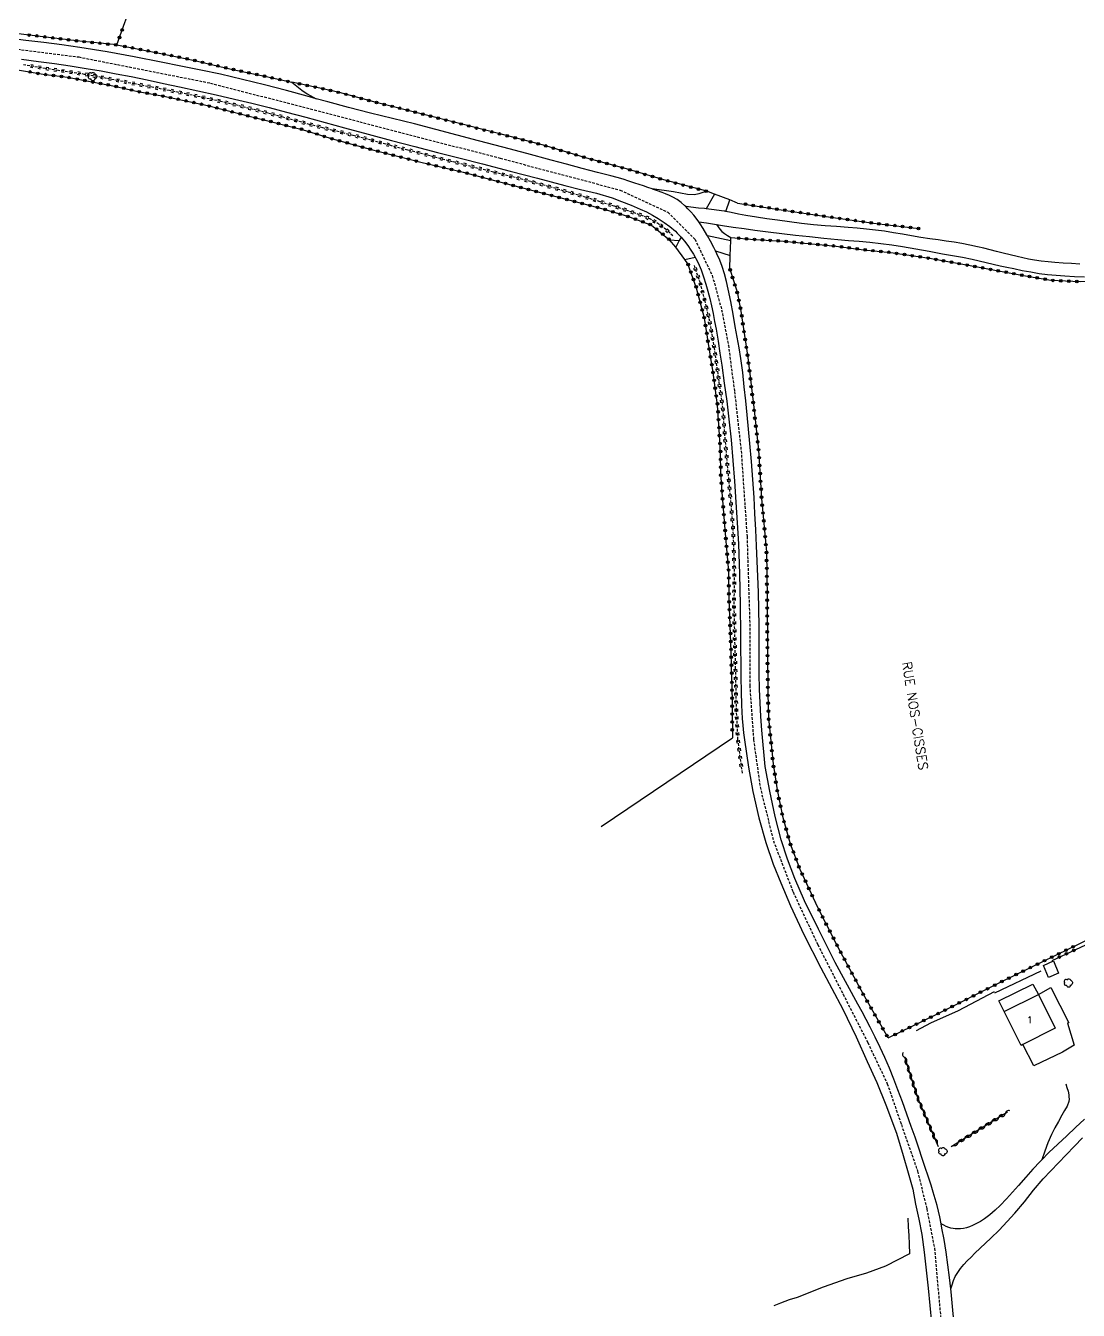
# Model space of a CAD drawing. Header units: millimetres. Extents: x 216000 to 217000, y 109000 to 110001.
# Drawn here: x 216655.4 to 216854.4, y 109218.8 to 109461.8 of the extents above; entities that cross this region are included whole.
import ezdxf
from ezdxf.enums import TextEntityAlignment as Align

# ---------------------------------------------------------------- set-up
doc = ezdxf.new("R2010")
doc.units = ezdxf.units.MM
doc.linetypes.add('DASHED', pattern=[0.75, 0.5, -0.25])
doc.layers.get('0').update_dxf_attribs({"linetype": 'CONTINUOUS'})
for name, color, linetype in [('W0001', 6, 'DASHED'), ('W0008', 7, 'CONTINUOUS'), ('W0017', 7, 'CONTINUOUS'), ('W0071', 7, 'CONTINUOUS'), ('W0101', 7, 'CONTINUOUS'), ('W0104', 1, 'CONTINUOUS'), ('W0211', 2, 'CONTINUOUS'), ('W0214', 2, 'CONTINUOUS'), ('W0220', 5, 'DASHED'), ('W0300', 7, 'CONTINUOUS'), ('W0303', 7, 'CONTINUOUS'), ('W0310', 3, 'CONTINUOUS'), ('W0322', 7, 'CONTINUOUS'), ('W0323', 7, 'CONTINUOUS'), ('W0330', 7, 'CONTINUOUS'), ('W0989', 7, 'CONTINUOUS'), ('W0991', 7, 'CONTINUOUS')]:
    doc.layers.add(name, color=color, linetype=linetype)
doc.styles.get("Standard").update_dxf_attribs({"font": 'romans.shx', "width": 0.85})

# ---------------------------------------------------------------- blocks, each defined once
blk = doc.blocks.new('T300')
for p, q in [((-0.8, 0.51), (-0.86, 0.34)), ((-0.86, 0.34), (-0.86, 0.17)), ((-0.86, 0.17), (-0.74, 0.06)), ((-0.69, 0.63), (-0.8, 0.51)), ((-0.8, -0.06), (-0.74, 0.06)), ((-0.74, 0.06), (-0.69, 0.11)), ((-0.57, 0.69), (-0.69, 0.63)), ((-0.46, 0.69), (-0.57, 0.69)), ((-0.29, 0.63), (-0.46, 0.69)), ((-0.29, 0.63), (-0.17, 0.74)), ((-0.23, 0.57), (-0.29, 0.63)), ((-0.17, 0.74), (-0.06, 0.8)), ((-0.06, 0.8), (0.06, 0.8)), ((0.06, 0.8), (0.23, 0.74)), ((0.23, 0.74), (0.34, 0.63)), ((0.34, 0.63), (0.4, 0.51)), ((0.46, 0.46), (0.34, 0.46)), ((0.4, 0.51), (0.4, 0.46)), ((0.57, 0.4), (0.46, 0.46)), ((0.57, 0.4), (0.69, 0.29)), ((0.69, 0.29), (0.74, 0.17)), ((0.74, 0.06), (0.69, -0.17)), ((0.74, 0.17), (0.74, 0.06)), ((-0.8, -0.17), (-0.8, -0.06)), ((-0.8, -0.23), (-0.8, -0.17)), ((-0.74, -0.34), (-0.8, -0.23)), ((-0.69, -0.4), (-0.74, -0.34)), ((-0.51, -0.46), (-0.69, -0.4)), ((-0.4, -0.46), (-0.51, -0.46)), ((-0.4, -0.46), (-0.34, -0.46)), ((-0.34, -0.46), (-0.34, -0.4)), ((-0.34, -0.51), (-0.34, -0.46)), ((-0.29, -0.63), (-0.34, -0.51)), ((-0.17, -0.74), (-0.29, -0.63)), ((-0.06, -0.8), (-0.17, -0.74)), ((0.06, -0.8), (-0.06, -0.8)), ((0.17, -0.74), (0.06, -0.8)), ((0.23, -0.69), (0.17, -0.74)), ((0.29, -0.46), (0.23, -0.46)), ((0.29, -0.63), (0.23, -0.69)), ((0.46, -0.4), (0.29, -0.46)), ((0.34, -0.51), (0.29, -0.63)), ((0.34, -0.51), (0.34, -0.46)), ((0.57, -0.34), (0.46, -0.4)), ((0.63, -0.29), (0.57, -0.34)), ((0.69, -0.17), (0.63, -0.29))]:
    blk.add_line(p, q)
blk = doc.blocks.new('t322o')
at = {"color": 0, "linetype": 'Continuous'}
for radius in [0.25, 0.15]:
    blk.add_circle((0, 0), radius, dxfattribs=at)
blk = doc.blocks.new('t323o')
at = {"color": 0, "linetype": 'Continuous'}
for radius in [0.25, 0.15]:
    blk.add_circle((0, 0), radius, dxfattribs=at)
blk = doc.blocks.new('t310o')
at = {"color": 0, "linetype": 'Continuous'}
for centre, start, end in [((-0.5, 0.38), 216.8699, 323.1304), ((0.5, -0.37), 36.8699, 143.1303)]:
    blk.add_arc(centre, 0.625, start, end, dxfattribs=at)
blk = doc.blocks.new('t220o')
at = {"color": 0, "linetype": 'Continuous'}
for p, q in [((-0.25, 0.25), (0.25, 0.25)), ((-0.25, -0.25), (0.25, -0.25))]:
    blk.add_line(p, q, dxfattribs=at)

msp = doc.modelspace()

# ---------------------------------------------------------------- linework, layer by layer
at = {"layer": 'W0001'}
for points in [[(216648.71, 109457.95), (216665.45, 109455.85), (216690.35, 109450.91), (216718.56, 109443.6), (216745.11, 109436.7), (216767.78, 109430.68), (216776.83, 109426.47), (216781.92, 109421.38), (216785.2, 109414.51), (216786.97, 109408.06), (216788.24, 109401.36), (216789.4, 109392.57), (216790.66, 109381.35), (216791.77, 109365.16), (216792.31, 109347.89), (216792.28, 109336.99), (216793, 109326.76), (216794.24, 109317.8), (216796.75, 109307.63), (216800.47, 109297.95), (216805.13, 109288.02), (216809.92, 109278.64)], [(216809.92, 109278.64), (216814.59, 109269.48), (216818.28, 109261.7), (216820.94, 109253.95), (216824.02, 109245.14), (216825.74, 109238.04), (216827.2, 109230.56), (216829.28, 109207.21), (216830.11, 109192.36), (216830.91, 109177.76), (216831.04, 109171)]]:
    msp.add_lwpolyline(points, dxfattribs=at)
at = {"layer": 'W0008'}
for points in [[(216794.55, 109328.55), (216794.39, 109331.13), (216794.23, 109333.7), (216794.11, 109336.28), (216794.06, 109339.17), (216794.07, 109342.07), (216794.07, 109344.97), (216794.04, 109348.2), (216794.01, 109351.43), (216793.94, 109354.66), (216793.83, 109357.58), (216793.7, 109360.5), (216793.56, 109363.42), (216793.42, 109366.46), (216793.27, 109369.5), (216793.09, 109372.54), (216792.87, 109375.95), (216792.61, 109379.36), (216792.33, 109382.77), (216792.08, 109385.46), (216791.8, 109388.15), (216791.52, 109390.84), (216791.24, 109393.5), (216790.95, 109396.16), (216790.6, 109398.82), (216790.28, 109400.84), (216789.92, 109402.87), (216789.55, 109404.89), (216789.14, 109407.24), (216788.72, 109409.6), (216788.23, 109411.94), (216787.9, 109413.38), (216787.54, 109414.82), (216787.1, 109416.23), (216786.62, 109417.44), (216786.08, 109418.62), (216785.8, 109419.18), (216785.5, 109419.79), (216784.86, 109421.02), (216784.31, 109422), (216784.18, 109422.24), (216783.46, 109423.42), (216782.91, 109424.29), (216782.64, 109424.69), (216782.33, 109425.13), (216781.72, 109425.94), (216781.18, 109426.56), (216780.61, 109427.15), (216780.2, 109427.54), (216780.02, 109427.71), (216779.3, 109428.31), (216778.55, 109428.87), (216777.75, 109429.36), (216777.09, 109429.68), (216776.39, 109429.95), (216775.7, 109430.21), (216774.82, 109430.54), (216773.92, 109430.85), (216773.83, 109430.88), (216773.03, 109431.16), (216772.2, 109431.45), (216771.38, 109431.73), (216770.55, 109432.01), (216769.45, 109432.38), (216768.35, 109432.74), (216767.24, 109433.07), (216766, 109433.4), (216764.75, 109433.69), (216763.5, 109433.99), (216760.59, 109434.78), (216757.67, 109435.57), (216754.75, 109436.36), (216750.18, 109437.57), (216745.61, 109438.77), (216741.04, 109439.98), (216737.01, 109441.06), (216732.98, 109442.15), (216728.94, 109443.21), (216724.78, 109444.24), (216720.61, 109445.24), (216716.45, 109446.28), (216712.53, 109447.35), (216710.34, 109447.96), (216708.62, 109448.45), (216704.7, 109449.51), (216700.55, 109450.57), (216696.4, 109451.6), (216692.23, 109452.57), (216688.5, 109453.37), (216684.76, 109454.13), (216681.01, 109454.86), (216675.91, 109455.85), (216670.81, 109456.8), (216665.69, 109457.65), (216662.28, 109458.12), (216658.87, 109458.56), (216655.46, 109458.97), (216652.07, 109459.4)], [(216654.62, 109455.46), (216657.84, 109455.01), (216660.84, 109454.6), (216663.84, 109454.16), (216666.84, 109453.69), (216669.68, 109453.2), (216672.51, 109452.68), (216675.34, 109452.14), (216678.4, 109451.51), (216681.45, 109450.86), (216684.5, 109450.19), (216687.97, 109449.44), (216691.43, 109448.68), (216694.88, 109447.88), (216698.17, 109447.09), (216701.44, 109446.26), (216704.71, 109445.42), (216708.38, 109444.45), (216712.03, 109443.46), (216715.69, 109442.47), (216720.13, 109441.27), (216724.57, 109440.07), (216729.01, 109438.9), (216733.27, 109437.8), (216737.54, 109436.71), (216741.8, 109435.62), (216746.97, 109434.27), (216752.14, 109432.91), (216757.31, 109431.55), (216760.31, 109430.81), (216763.3, 109430.06), (216766.25, 109429.18), (216768.06, 109428.54), (216769.85, 109427.85), (216771.6, 109427.09), (216772.76, 109426.54), (216773.9, 109425.95), (216775, 109425.31), (216776.12, 109424.57), (216777.2, 109423.78), (216778.22, 109422.91), (216778.59, 109422.55), (216778.95, 109422.18), (216779.3, 109421.8), (216779.96, 109421.02), (216780.56, 109420.19), (216781.14, 109419.34), (216781.64, 109418.55), (216781.98, 109417.99), (216782.12, 109417.75), (216782.55, 109416.92), (216783.11, 109415.61), (216783.57, 109414.25), (216783.98, 109412.88), (216784.37, 109411.53), (216784.72, 109410.16), (216785.05, 109408.79), (216785.36, 109407.32), (216785.65, 109405.85), (216785.93, 109404.38)], [(216785.93, 109404.38), (216786.29, 109402.1), (216786.65, 109399.83), (216786.99, 109397.55), (216787.48, 109394.16), (216787.95, 109390.77), (216788.36, 109387.37), (216788.75, 109383.46), (216789.08, 109379.54), (216789.38, 109375.62), (216789.67, 109371.68), (216789.92, 109367.74), (216790.13, 109363.8), (216790.34, 109358.04), (216790.45, 109352.28), (216790.53, 109346.51), (216790.55, 109343.87), (216790.57, 109341.23), (216790.6, 109338.53), (216790.67, 109335.83), (216790.72, 109333.27), (216790.84, 109330.75), (216790.96, 109329.44), (216791.1, 109328.04), (216791.29, 109326.72)], [(216791.29, 109326.72), (216792.02, 109321.54), (216792.84, 109316.97), (216794.02, 109311.97), (216795.31, 109307.29), (216796.72, 109303.21), (216798.16, 109299.69), (216799.96, 109295.36), (216802.5, 109289.92), (216805.72, 109283.61), (216809.85, 109275.81), (216812.39, 109270.54), (216814.5, 109265.89), (216816.31, 109261.91), (216818.01, 109257.68), (216820.01, 109252.34), (216821.31, 109248.09), (216822.25, 109244.81), (216823.08, 109241.74)], [(216812.73, 109276.76), (216808.43, 109284.64), (216805.29, 109290.9), (216802.64, 109296.26), (216800.83, 109300.48), (216799.42, 109304.14), (216798.25, 109307.83), (216797.11, 109312.23), (216796.06, 109317), (216795.23, 109321.65), (216794.55, 109328.55)], [(216830.83, 109216.85), (216830.61, 109219.59), (216830.35, 109222.33), (216830.29, 109222.88), (216830.05, 109225.06), (216829.74, 109227.45), (216829.4, 109229.84), (216829.01, 109232.22), (216828.62, 109234.38), (216828.47, 109235.17), (216828.21, 109236.52), (216827.71, 109238.65), (216827.36, 109239.93), (216826.98, 109241.21), (216826.58, 109242.49), (216826.04, 109244.19), (216825.47, 109245.88), (216824.9, 109247.57), (216824.22, 109249.52), (216823.53, 109251.6), (216822.82, 109253.61), (216822, 109255.93), (216821.17, 109258.24), (216820.3, 109260.54), (216819.51, 109262.58), (216818.69, 109264.62), (216817.83, 109266.63), (216816.94, 109268.57), (216816.01, 109270.49), (216815.05, 109272.4), (216814.29, 109273.86), (216813.51, 109275.31), (216812.73, 109276.76)], [(216823.08, 109241.74), (216823.64, 109238.91), (216824.25, 109236.05), (216824.79, 109233.2), (216825.26, 109229.83), (216825.64, 109226.44), (216825.98, 109223.05), (216826.31, 109219.78), (216826.62, 109216.5)]]:
    msp.add_lwpolyline(points, dxfattribs=at)
at = {"layer": 'W0017'}
for points in [[(216785.64, 109429.88), (216784.02, 109427.13)], [(216787.77, 109426.62), (216788.5, 109428.8)], [(216779.3, 109421.8), (216778.95, 109421.13), (216778.29, 109419.86)], [(216788.68, 109421.06), (216784.31, 109422)], [(216785.8, 109419.18), (216788.6, 109418.31)], [(216780.02, 109417.52), (216781.98, 109417.99)], [(216852.02, 109261.69), (216852.23, 109261), (216852.45, 109260.31), (216852.59, 109259.61), (216852.62, 109259.19), (216852.63, 109258.77), (216852.6, 109258.36), (216852.3, 109257.46), (216851.8, 109256.61), (216851.29, 109255.76), (216850.62, 109254.54), (216849.94, 109253.32), (216849.31, 109252.09), (216848.65, 109250.51), (216848.07, 109248.91), (216847.48, 109247.3)]]:
    msp.add_lwpolyline(points, dxfattribs=at)
at = {"layer": 'W0071'}
for points in [[(216854.68, 109416.69), (216853.1, 109416.76), (216851.53, 109416.86), (216849.96, 109416.99), (216848.67, 109417.1), (216847.39, 109417.23), (216846.11, 109417.41), (216845, 109417.61), (216843.9, 109417.85), (216842.81, 109418.1), (216841.5, 109418.41), (216840.2, 109418.74), (216838.9, 109419.07), (216837.71, 109419.37), (216836.52, 109419.67), (216835.33, 109419.96), (216833.86, 109420.27), (216832.4, 109420.56), (216830.93, 109420.82), (216829.4, 109421.04), (216827.88, 109421.24), (216826.35, 109421.45), (216824.61, 109421.73), (216822.87, 109422.03), (216821.13, 109422.33), (216819.44, 109422.61), (216817.75, 109422.88), (216816.05, 109423.12), (216814.33, 109423.31), (216812.61, 109423.47), (216810.88, 109423.62), (216808.7, 109423.77), (216806.52, 109423.91), (216804.34, 109424.09), (216802.06, 109424.35), (216799.79, 109424.64), (216797.51, 109424.96), (216795.52, 109425.24), (216793.53, 109425.53), (216791.54, 109425.86), (216790.17, 109426.13), (216788.8, 109426.42), (216787.77, 109426.62), (216787.58, 109426.66), (216787.43, 109426.68), (216785.03, 109427.02), (216784.02, 109427.13), (216783.71, 109427.17), (216782.61, 109427.28), (216780.2, 109427.54)], [(216782.64, 109424.69), (216784.14, 109424.45), (216785.65, 109424.21), (216785.97, 109424.16), (216787.16, 109423.98), (216789.18, 109423.68), (216791.2, 109423.39), (216793.22, 109423.11), (216795.79, 109422.78), (216798.36, 109422.47), (216800.92, 109422.18), (216803.6, 109421.88), (216806.27, 109421.6), (216808.95, 109421.34), (216810.95, 109421.17), (216812.96, 109421.01), (216814.97, 109420.82), (216817.04, 109420.58), (216819.11, 109420.31), (216821.17, 109420.01), (216823.7, 109419.59), (216826.22, 109419.12), (216828.73, 109418.65), (216830.61, 109418.31), (216832.47, 109417.97), (216834.33, 109417.59), (216835.65, 109417.28), (216836.97, 109416.96), (216838.29, 109416.64), (216839.6, 109416.35), (216840.9, 109416.08), (216842.21, 109415.82), (216843.8, 109415.49), (216845.39, 109415.19), (216846.98, 109414.92), (216848.59, 109414.72), (216850.2, 109414.57), (216851.82, 109414.45), (216853.68, 109414.34), (216855.54, 109414.28)], [(216855.59, 109254.98), (216853.88, 109253.43), (216852.19, 109251.86), (216850.5, 109250.27), (216848.83, 109248.66), (216847.48, 109247.3), (216847.2, 109247.01), (216845.82, 109245.51), (216844.47, 109243.99), (216843.11, 109242.46), (216841.96, 109241.18), (216840.8, 109239.9), (216839.6, 109238.68), (216838.66, 109237.78), (216837.69, 109236.91), (216836.66, 109236.13), (216835.92, 109235.66), (216835.16, 109235.24), (216834.37, 109234.87), (216833.81, 109234.66), (216833.24, 109234.47), (216832.66, 109234.33), (216832.15, 109234.26), (216831.63, 109234.23), (216831.11, 109234.24), (216830.71, 109234.3), (216830.3, 109234.38), (216829.9, 109234.5), (216829.41, 109234.69), (216828.94, 109234.93), (216828.47, 109235.17)], [(216830.29, 109222.88), (216830.55, 109223.67), (216830.82, 109224.47), (216831.14, 109225.23), (216831.61, 109226.02), (216832.14, 109226.76), (216832.72, 109227.48), (216833.39, 109228.22), (216834.11, 109228.92), (216834.83, 109229.62), (216835.84, 109230.58), (216836.87, 109231.52), (216837.88, 109232.48), (216839.42, 109234.02), (216840.93, 109235.61), (216842.41, 109237.22), (216844.2, 109239.37), (216845.94, 109241.56), (216847.73, 109243.7), (216849.17, 109245.23), (216850.64, 109246.73), (216852.11, 109248.24), (216853.65, 109249.86), (216855.2, 109251.48)]]:
    msp.add_lwpolyline(points, dxfattribs=at)
at = {"layer": 'W0101'}
msp.add_lwpolyline([(216843.61, 109268.95), (216840.38, 109275.32), (216846.86, 109278.59), (216850.03, 109272.2), (216843.89, 109269.09)], close=True, dxfattribs=at)
at = {"layer": 'W0104'}
msp.add_lwpolyline([(216848.76, 109281.76), (216847.83, 109284.04), (216849.71, 109284.91), (216850.67, 109282.58)], close=True, dxfattribs=at)
msp.add_lwpolyline([(216840.38, 109275.32), (216839.37, 109277.38), (216845.8, 109280.52), (216846.86, 109278.59), (216849.2, 109279.9), (216852.6, 109273.22), (216852.34, 109273.15), (216853.58, 109269), (216851.42, 109267.68), (216845.99, 109265.1), (216843.89, 109269.09)], dxfattribs=at)
at = {"layer": 'W0211'}
for points in [[(216785.97, 109424.16), (216786.29, 109423.72), (216786.62, 109423.27), (216786.98, 109422.87), (216787.52, 109422.44), (216788.1, 109422.07), (216788.69, 109421.69)], [(216777.13, 109421.28), (216778.95, 109421.13)]]:
    msp.add_lwpolyline(points, dxfattribs=at)
at = {"layer": 'W0214'}
for points in [[(216705.71, 109451.06), (216706.67, 109450.31), (216707.63, 109449.56), (216708.63, 109448.87), (216709.19, 109448.56), (216709.77, 109448.26), (216710.34, 109447.96)], [(216784.17, 109430.44), (216783.4, 109430.2), (216782.63, 109429.96), (216781.85, 109429.8), (216780.53, 109429.83), (216779.2, 109430.09), (216777.87, 109430.34), (216776.52, 109430.52), (216775.18, 109430.7), (216773.83, 109430.88)]]:
    msp.add_lwpolyline(points, dxfattribs=at)
at = {"layer": 'W0220'}
for points in [[(216777.77, 109422.02), (216777.15, 109422.58), (216776.52, 109423.15), (216775.87, 109423.68), (216775.12, 109424.21), (216774.34, 109424.7), (216773.55, 109425.16), (216772.18, 109425.76), (216770.76, 109426.25), (216769.33, 109426.73), (216766.67, 109427.63), (216764, 109428.47), (216761.33, 109429.29), (216757.83, 109430.33), (216754.33, 109431.32), (216750.82, 109432.27), (216747.33, 109433.18), (216743.84, 109434.05), (216740.35, 109434.93), (216736.11, 109436.02), (216731.88, 109437.12), (216727.65, 109438.23), (216724.19, 109439.16), (216720.73, 109440.11), (216717.26, 109441.02), (216715.38, 109441.5), (216713.49, 109441.97), (216711.61, 109442.45), (216709.09, 109443.1), (216706.58, 109443.78), (216704.07, 109444.44), (216701.24, 109445.2), (216698.41, 109445.94), (216695.57, 109446.66), (216692.34, 109447.42), (216689.11, 109448.14), (216685.86, 109448.83), (216682.59, 109449.49), (216679.32, 109450.12), (216676.04, 109450.74), (216672.88, 109451.37), (216669.73, 109451.99), (216666.57, 109452.55), (216664.1, 109452.94), (216661.62, 109453.29), (216659.14, 109453.66), (216656.95, 109454.03), (216654.75, 109454.41)], [(216790.89, 109320.4), (216790.06, 109326.8), (216789.78, 109332.3), (216789.61, 109340.17), (216789.35, 109351.65), (216789.4, 109357.81), (216789.3, 109362.53), (216789.15, 109366.97), (216788.75, 109371.45), (216788.35, 109375.83), (216787.66, 109383.43), (216787.23, 109389.4), (216786.51, 109394.47), (216785.64, 109400.69), (216784.62, 109406.44), (216783.79, 109409.84), (216782.95, 109413.08), (216781.79, 109416.48)]]:
    msp.add_lwpolyline(points, dxfattribs=at)
at = {"layer": 'W0300'}
msp.add_lwpolyline([(216823.83, 109271.73), (216826.53, 109273.18), (216831.74, 109275.56), (216838.54, 109279.15)], dxfattribs=at)
at = {"layer": 'W0303'}
msp.add_lwpolyline([(216838.58, 109278.86), (216847.37, 109283.01)], dxfattribs=at)
at = {"layer": 'W0310'}
for points in [[(216821.54, 109266.77), (216824.06, 109258.88), (216827.9, 109249.85)], [(216841.01, 109256.32), (216830.38, 109249.77)]]:
    msp.add_lwpolyline(points, dxfattribs=at)
at = {"layer": 'W0322'}
for points in [[(216620.48, 109452.09), (216621.06, 109452.25), (216628.65, 109453.48), (216636.61, 109453.87), (216641.03, 109454.18), (216645.52, 109454.3), (216650.28, 109453.93), (216654.27, 109453.36), (216658.7, 109452.57), (216663.31, 109452.01), (216672.18, 109450.35), (216676.64, 109449.33), (216681.55, 109448.42), (216689.76, 109446.67), (216693.99, 109445.58), (216698.91, 109444.33), (216707.67, 109442.15), (216712.95, 109440.49), (216717.54, 109439.23), (216721.22, 109438.22), (216726.2, 109436.95), (216730.09, 109435.96)], [(216784.17, 109430.44), (216776.03, 109432.6), (216768.99, 109434.68), (216761.47, 109436.72), (216753.27, 109439.15), (216745.55, 109441.16), (216741.83, 109442.1), (216737.68, 109443.18), (216730.2, 109445.12), (216721.95, 109447.19), (216714.71, 109449.12), (216710.71, 109450.04), (216705.71, 109451.06)], [(216730.09, 109435.96), (216738.11, 109434.05), (216747.39, 109431.6), (216755.86, 109429.39), (216764.5, 109427.14), (216769.15, 109425.73), (216773.73, 109424.07), (216777.13, 109421.28)], [(216788.69, 109421.69), (216793.17, 109421.35), (216798.66, 109421.01), (216808.61, 109420.06), (216813.79, 109419.4), (216818.93, 109418.87), (216826.28, 109417.78), (216834.64, 109416.27), (216839.3, 109415.4), (216844.04, 109414.53), (216849.19, 109413.62), (216854.75, 109413.36), (216859.62, 109413.48), (216870.11, 109413.85), (216880.11, 109413.89), (216885.13, 109413.48), (216889.96, 109413.06)]]:
    msp.add_lwpolyline(points, dxfattribs=at)
at = {"layer": 'W0323'}
for points in [[(216672.68, 109458.11), (216674.14, 109462.37), (216675.67, 109466.37), (216676.87, 109469.48), (216681.7, 109471.4), (216693.43, 109476.02), (216704.36, 109480.41), (216715.11, 109484.78), (216720.78, 109487.13), (216719.87, 109488.83), (216718.24, 109492.19), (216716.26, 109496.58), (216714.17, 109501.24), (216712.72, 109504.86), (216710.49, 109509.45)], [(216672.68, 109458.11), (216665.04, 109458.88), (216657.67, 109459.8), (216649.92, 109460.71), (216646.25, 109461.07), (216640.01, 109461.39), (216636.63, 109461.47)], [(216672.68, 109458.11), (216680.67, 109456.58), (216687.07, 109455.24), (216694.29, 109453.54), (216700.89, 109452.14), (216705.71, 109451.06)], [(216790, 109428.23), (216796.94, 109427.15), (216807.14, 109425.62), (216815.66, 109424.42), (216824.24, 109423.41)], [(216788.92, 109337.84), (216788.77, 109343.36), (216788.37, 109353.32), (216788.32, 109358.53), (216787.74, 109364.95), (216787.06, 109373.54), (216786.8, 109377.27), (216786.78, 109380.77), (216786.57, 109384.37), (216786.21, 109390.01), (216785.34, 109396.18), (216784.84, 109399.29), (216783.71, 109406.44), (216782.24, 109412.12), (216780.6, 109416.74)], [(216788.53, 109415.7), (216789.88, 109411.43), (216790.63, 109407.79), (216791.92, 109399), (216792.97, 109390.16), (216793.95, 109381.57), (216794.53, 109372.36), (216795.45, 109362.28), (216795.57, 109353.52), (216795.62, 109344.01), (216795.71, 109335.51), (216795.84, 109330.8), (216796.28, 109326.5), (216796.71, 109322.2), (216797.46, 109317.24)], [(216788.92, 109337.84), (216788.95, 109332.71), (216789.01, 109327.1)], [(216797.46, 109317.24), (216798.48, 109312.28), (216799.94, 109307.07), (216801.76, 109302.27), (216804.7, 109295.89)], [(216818.43, 109270.35), (216827.53, 109274.78), (216840.07, 109281.07), (216857.63, 109289.67), (216869.52, 109295.51), (216882.14, 109301.62)], [(216818.43, 109270.35), (216813.76, 109278.54), (216808.98, 109287.47), (216804.7, 109295.89)], [(216849.45, 109285.01), (216857.58, 109288.79), (216868.65, 109294.35), (216873.7, 109296.92)]]:
    msp.add_lwpolyline(points, dxfattribs=at)
at = {"layer": 'W0330'}
for points in [[(216790, 109428.23), (216788.5, 109428.8), (216785.64, 109429.88), (216784.17, 109430.44)], [(216780.6, 109416.74), (216780.02, 109417.52), (216778.29, 109419.86), (216777.13, 109421.28)], [(216788.53, 109415.7), (216788.6, 109418.31), (216788.68, 109421.06), (216788.69, 109421.69)], [(216764.21, 109310.3), (216789.01, 109327.1)], [(216822.15, 109236.29), (216822.25, 109234.65), (216822.34, 109233), (216822.42, 109231.36), (216822.46, 109229.53), (216817.92, 109227.2), (216814.35, 109225.85), (216810.65, 109224.78), (216806.17, 109223.25), (216801.27, 109221.28), (216799.71, 109220.84), (216798.08, 109220.22), (216796.86, 109219.67)]]:
    msp.add_lwpolyline(points, dxfattribs=at)

# ---------------------------------------------------------------- block references
at = {"layer": 'W0220'}
for p, rotation in [((216656.57, 109454.09), 170.0471509605508), ((216658.05, 109453.84), 170.4615372658444), ((216659.53, 109453.6), 171.474894574166), ((216661.01, 109453.38), 171.474894574166), ((216662.5, 109453.16), 171.9152214534182), ((216663.98, 109452.95), 171.9152214534182), ((216665.47, 109452.72), 171.2416512205633), ((216666.95, 109452.49), 169.7812837514105), ((216668.42, 109452.22), 169.7812837514105), ((216669.9, 109451.95), 168.9138233988995), ((216671.37, 109451.66), 168.9138233988995), ((216672.84, 109451.38), 168.9138233988995), ((216674.31, 109451.08), 168.8229230130888), ((216675.79, 109450.79), 168.8229230130888), ((216677.26, 109450.51), 169.1883962486296), ((216678.73, 109450.23), 169.1883962486296), ((216680.21, 109449.95), 169.1209559816537), ((216681.68, 109449.66), 169.1209559816537), ((216683.15, 109449.38), 168.5924139263609), ((216684.62, 109449.08), 168.5924139263609), ((216686.09, 109448.78), 167.9849243048309), ((216687.56, 109448.47), 167.9849243048309), ((216689.03, 109448.16), 167.9849243048309), ((216690.49, 109447.83), 167.4561953589767), ((216691.95, 109447.5), 167.4561953589767), ((216693.41, 109447.17), 166.7476051067137), ((216694.87, 109446.82), 166.7476051067137), ((216696.33, 109446.47), 165.8403153685421), ((216697.79, 109446.1), 165.8403153685421), ((216699.24, 109445.72), 165.2185879303284), ((216700.69, 109445.34), 165.2185879303284), ((216702.14, 109444.96), 165.1328906526765), ((216703.59, 109444.57), 165.1328906526765), ((216705.04, 109444.19), 165.1196612110118), ((216706.49, 109443.8), 165.1196612110118), ((216707.94, 109443.41), 165.0231640605723), ((216709.39, 109443.03), 165.3225920685248), ((216710.84, 109442.65), 165.3225920685248), ((216712.29, 109442.27), 165.8135057061747), ((216713.74, 109441.91), 166.063873868344), ((216715.2, 109441.55), 166.063873868344), ((216716.66, 109441.18), 165.8135057061747), ((216718.11, 109440.8), 165.1807900873973), ((216719.56, 109440.42), 165.1807900873973), ((216721.01, 109440.03), 164.7546900585093), ((216722.45, 109439.64), 164.7546900585093), ((216723.9, 109439.24), 164.7546900585093), ((216725.35, 109438.85), 164.9172684601979), ((216726.8, 109438.46), 164.9172684601979), ((216728.25, 109438.08), 165.287103709199), ((216729.7, 109437.69), 165.287103709199), ((216731.15, 109437.31), 165.287103709199), ((216732.6, 109436.93), 165.4617879423618), ((216734.05, 109436.56), 165.4617879423618), ((216735.5, 109436.18), 165.4617879423618), ((216736.96, 109435.81), 165.5730662308634), ((216738.41, 109435.43), 165.5730662308634), ((216739.86, 109435.06), 165.5730662308634), ((216741.32, 109434.69), 165.867253592439), ((216742.77, 109434.32), 165.867253592439), ((216744.22, 109433.96), 165.948315007006), ((216745.68, 109433.59), 165.948315007006), ((216747.14, 109433.23), 165.948315007006), ((216748.59, 109432.85), 165.4347210991201), ((216750.04, 109432.48), 165.4347210991201), ((216751.49, 109432.09), 164.7614431636455), ((216752.94, 109431.7), 164.7614431636455), ((216754.38, 109431.3), 164.2383407838102), ((216755.83, 109430.9), 164.2383407838102), ((216757.27, 109430.49), 164.2383407838102), ((216758.71, 109430.07), 163.5012268693546), ((216760.15, 109429.64), 163.5012268693546), ((216761.59, 109429.21), 162.9559233124297), ((216763.02, 109428.78), 162.9559233124297), ((216764.45, 109428.33), 162.3861848877511), ((216765.88, 109427.88), 162.3861848877511), ((216767.31, 109427.41), 161.2545079874152), ((216768.73, 109426.93), 161.2545079874152), ((216770.15, 109426.45), 161.649291917986), ((216771.57, 109425.97), 161.0475860373848), ((216772.96, 109425.41), 156.0414028729727), ((216774.3, 109424.73), 150.4720884287145), ((216775.55, 109423.9), 144.5275875911508), ((216776.72, 109422.97), 138.1744968066616), ((216782.06, 109415.7), 108.7273231295533), ((216782.54, 109414.28), 108.7273231295533), ((216783.01, 109412.85), 104.6007156429883), ((216783.39, 109411.4), 104.6007156429883), ((216783.76, 109409.95), 104.6007156429883), ((216784.12, 109408.49), 103.6867864347657), ((216784.48, 109407.03), 103.6867864347657), ((216784.78, 109405.57), 100.0932683910108), ((216785.04, 109404.09), 100.0932683910108), ((216785.3, 109402.61), 100.0932683910108), ((216785.56, 109401.13), 100.0932683910108), ((216785.79, 109399.65), 97.96888786806866), ((216786, 109398.17), 97.96888786806866), ((216786.2, 109396.68), 97.96888786806866), ((216786.41, 109395.2), 97.96888786806866), ((216786.62, 109393.71), 98.06204574347751), ((216786.83, 109392.22), 98.06204574347751), ((216787.04, 109390.74), 98.06204574347751), ((216787.24, 109389.25), 94.13881238915457), ((216787.35, 109387.76), 94.13881238915457), ((216787.46, 109386.26), 94.13881238915457), ((216787.57, 109384.77), 94.13881238915457), ((216787.68, 109383.27), 95.17199969016282), ((216787.81, 109381.78), 95.17199969016282), ((216787.95, 109380.28), 95.17199969016282), ((216788.08, 109378.79), 95.17199969016282), ((216788.22, 109377.29), 95.17199969016282), ((216788.35, 109375.8), 95.24515295826279), ((216788.49, 109374.31), 95.24515295826279), ((216788.63, 109372.81), 95.24515295826279), ((216788.77, 109371.32), 95.07791561430935), ((216788.9, 109369.82), 95.07791561430935), ((216789.03, 109368.33), 95.07791561430935), ((216789.16, 109366.84), 91.92160999819467), ((216789.21, 109365.34), 91.92160999819467), ((216789.26, 109363.84), 91.92160999819467), ((216789.31, 109362.34), 91.20030737383918), ((216789.34, 109360.84), 91.20030737383918), ((216789.37, 109359.34), 91.20030737383918), ((216789.4, 109357.84), 91.20030737383918), ((216789.39, 109356.34), 89.49782618579889), ((216789.36, 109353.34), 89.49782618579889), ((216789.37, 109354.84), 89.49782618579889), ((216789.35, 109351.84), 89.49782618579889), ((216789.38, 109350.34), 91.33767351159102), ((216789.41, 109348.84), 91.33767351159102), ((216789.45, 109347.34), 91.33767351159102), ((216789.48, 109345.84), 91.33767351159102), ((216789.52, 109344.34), 91.33767351159102), ((216789.55, 109342.84), 91.33767351159102), ((216789.59, 109341.34), 91.33767351159102), ((216789.62, 109339.84), 91.23839848414461), ((216789.65, 109338.34), 91.23839848414461), ((216789.69, 109336.84), 91.23839848414461), ((216789.72, 109335.34), 91.23839848414461), ((216789.75, 109333.84), 91.23839848414461), ((216789.78, 109332.34), 91.23839848414461), ((216789.86, 109330.85), 92.8914793609017), ((216789.93, 109329.35), 92.8914793609017), ((216790.01, 109327.85), 92.8914793609017), ((216790.12, 109326.36), 97.37739475648559), ((216790.31, 109324.87), 97.37739475648559), ((216790.5, 109323.38), 97.37739475648559), ((216790.7, 109321.89), 97.37739475648559)]:
    msp.add_blockref('t220o', p, dxfattribs=dict(at, rotation=rotation))
at = {"layer": 'W0300', "rotation": 359.9999899820874}
for p in [(216668.11, 109452.13), (216852.55, 109280.72), (216828.83, 109248.83)]:
    msp.add_blockref('T300', p, dxfattribs=at)
at = {"layer": 'W0310'}
for p, rotation in [((216821.57, 109266.67), 287.7589044399747), ((216822.02, 109265.24), 287.7589044399747), ((216822.48, 109263.82), 287.7589044399747), ((216822.94, 109262.39), 287.7589044399747), ((216823.4, 109260.96), 287.7589044399747), ((216823.85, 109259.53), 287.7589044399747), ((216824.38, 109258.13), 293.0338179901462), ((216824.97, 109256.75), 293.0338179901462), ((216825.56, 109255.37), 293.0338179901462), ((216839.32, 109255.28), 211.6029915015797), ((216840.6, 109256.06), 211.6029915015797), ((216826.14, 109253.99), 293.0338179901462), ((216826.73, 109252.61), 293.0338179901462), ((216835.49, 109252.92), 211.6029915015797), ((216836.77, 109253.71), 211.6029915015797), ((216838.04, 109254.49), 211.6029915015797), ((216827.32, 109251.23), 293.0338179901462), ((216831.66, 109250.56), 211.6029915015797), ((216832.93, 109251.35), 211.6029915015797), ((216834.21, 109252.13), 211.6029915015797)]:
    msp.add_blockref('t310o', p, dxfattribs=dict(at, rotation=rotation))
at = {"layer": 'W0322'}
for p, rotation in [((216656.25, 109453.01), 349.8739851285127), ((216657.72, 109452.74), 349.8739851285127), ((216659.2, 109452.51), 353.0924878379435), ((216660.69, 109452.33), 353.0924878379435), ((216662.18, 109452.15), 353.0924878379435), ((216663.67, 109451.94), 349.3936055589614), ((216665.14, 109451.67), 349.3936055589614), ((216666.62, 109451.39), 349.3936055589614), ((216668.09, 109451.11), 349.3936055589614), ((216669.57, 109450.84), 349.3936055589614), ((216671.04, 109450.56), 349.3936055589614), ((216672.51, 109450.27), 347.1330197866358), ((216707.18, 109450.76), 168.5381247334746), ((216708.65, 109450.46), 168.5381247334746), ((216710.12, 109450.16), 168.5381247334746), ((216673.97, 109449.94), 347.1330197866358), ((216675.44, 109449.6), 347.1330197866358), ((216676.9, 109449.28), 349.4909773255791), ((216678.38, 109449.01), 349.4909773255791), ((216679.85, 109448.73), 349.4909773255791), ((216681.33, 109448.46), 349.4909773255791), ((216682.79, 109448.15), 347.9633865309926), ((216684.26, 109447.84), 347.9633865309926), ((216711.59, 109449.84), 166.9226630664083), ((216713.05, 109449.5), 166.9226630664083), ((216714.51, 109449.16), 166.9226630664083), ((216715.96, 109448.78), 165.1404807436812), ((216717.41, 109448.4), 165.1404807436812), ((216718.86, 109448.01), 165.1404807436812), ((216720.31, 109447.63), 165.1404807436812), ((216685.73, 109447.53), 347.9633865309926), ((216687.19, 109447.21), 347.9633865309926), ((216688.66, 109446.9), 347.9633865309926), ((216690.13, 109446.57), 345.5632710862353), ((216691.58, 109446.2), 345.5632710862353), ((216693.03, 109445.83), 345.5632710862353), ((216694.48, 109445.45), 345.8185932920746), ((216721.76, 109447.24), 165.1404807436812), ((216723.21, 109446.87), 165.8542576287506), ((216724.67, 109446.51), 165.8542576287506), ((216726.12, 109446.14), 165.8542576287506), ((216727.58, 109445.78), 165.8542576287506), ((216729.03, 109445.41), 165.8542576287506), ((216695.94, 109445.09), 345.8185932920746), ((216697.39, 109444.72), 345.8185932920746), ((216698.85, 109444.35), 345.8185932920746), ((216700.3, 109443.99), 346.0130140811867), ((216701.76, 109443.63), 346.0130140811867), ((216703.21, 109443.26), 346.0130140811867), ((216704.67, 109442.9), 346.0130140811867), ((216730.49, 109445.04), 165.5431324638942), ((216731.94, 109444.67), 165.5431324638942), ((216733.39, 109444.29), 165.5431324638942), ((216734.84, 109443.92), 165.5431324638942), ((216736.3, 109443.54), 165.5431324638942), ((216737.75, 109443.17), 165.348219111125), ((216739.2, 109442.79), 165.348219111125), ((216706.12, 109442.54), 346.0130140811867), ((216707.58, 109442.18), 346.0130140811867), ((216709.01, 109441.73), 342.4629895296693), ((216710.44, 109441.28), 342.4629895296693), ((216711.87, 109440.83), 342.4629895296693), ((216713.31, 109440.39), 344.6562339521414), ((216740.65, 109442.41), 165.348219111125), ((216742.1, 109442.03), 165.7824069459689), ((216743.56, 109441.66), 165.7824069459689), ((216745.01, 109441.29), 165.7824069459689), ((216746.46, 109440.92), 165.4343998967139), ((216747.92, 109440.54), 165.4343998967139), ((216714.75, 109439.99), 344.6562339521414), ((216716.2, 109439.59), 344.6562339521414), ((216717.65, 109439.2), 344.7211639763079), ((216719.09, 109438.8), 344.7211639763079), ((216720.54, 109438.41), 344.7211639763079), ((216721.99, 109438.02), 345.7477406668551), ((216749.37, 109440.17), 165.4343998967139), ((216750.82, 109439.79), 165.4343998967139), ((216752.27, 109439.41), 165.4343998967139), ((216753.72, 109439.02), 163.5053895529069), ((216755.16, 109438.59), 163.5053895529069), ((216756.59, 109438.17), 163.5053895529069), ((216723.44, 109437.65), 345.7477406668551), ((216724.9, 109437.29), 345.7477406668551), ((216726.35, 109436.92), 345.5823912489382), ((216727.8, 109436.54), 345.5823912489382), ((216729.26, 109436.17), 345.5823912489382), ((216731.55, 109435.61), 346.6667472961624), ((216758.03, 109437.74), 163.5053895529069), ((216759.47, 109437.32), 163.5053895529069), ((216760.91, 109436.89), 163.5053895529069), ((216762.35, 109436.48), 164.7803785368705), ((216763.8, 109436.09), 164.7803785368705), ((216765.25, 109435.7), 164.7803785368705), ((216733.01, 109435.26), 346.6667472961624), ((216734.46, 109434.92), 346.6667472961624), ((216735.92, 109434.57), 346.6667472961624), ((216737.38, 109434.23), 346.6667472961624), ((216738.84, 109433.86), 345.1638548070635), ((216740.29, 109433.48), 345.1638548070635), ((216741.74, 109433.09), 345.1638548070635), ((216766.7, 109435.3), 164.7803785368705), ((216768.14, 109434.91), 164.7803785368705), ((216769.59, 109434.5), 163.5404950366552), ((216771.03, 109434.08), 163.5404950366552), ((216772.46, 109433.65), 163.5404950366552), ((216773.9, 109433.23), 163.5404950366552), ((216743.19, 109432.71), 345.1638548070635), ((216744.64, 109432.32), 345.1638548070635), ((216746.09, 109431.94), 345.1638548070635), ((216747.54, 109431.56), 345.3964901221861), ((216748.99, 109431.18), 345.3964901221861), ((216750.44, 109430.8), 345.3964901221861), ((216775.34, 109432.8), 163.5404950366552), ((216776.79, 109432.4), 165.1532003881149), ((216778.23, 109432.01), 165.1532003881149), ((216779.68, 109431.63), 165.1532003881149), ((216781.13, 109431.24), 165.1532003881149), ((216782.58, 109430.86), 165.1532003881149), ((216751.89, 109430.42), 345.3964901221861), ((216753.34, 109430.04), 345.3964901221861), ((216754.8, 109429.67), 345.3964901221861), ((216756.25, 109429.29), 345.3942409248064), ((216757.7, 109428.91), 345.3942409248064), ((216759.15, 109428.53), 345.3942409248064), ((216760.6, 109428.15), 345.3942409248064), ((216784.03, 109430.48), 165.1532003881149), ((216762.05, 109427.78), 345.3942409248064), ((216763.51, 109427.4), 345.3942409248064), ((216764.95, 109427), 343.1436544640751), ((216766.39, 109426.57), 343.1436544640751), ((216767.82, 109426.13), 343.1436544640751), ((216769.26, 109425.69), 340.0661270026996), ((216770.67, 109425.18), 340.0661270026996), ((216772.08, 109424.67), 340.0661270026996), ((216773.49, 109424.16), 340.0661270026996), ((216774.69, 109423.28), 320.6959437007713), ((216775.85, 109422.33), 320.6959437007713), ((216777.01, 109421.38), 320.6959437007713), ((216790.19, 109421.58), 355.642418821749), ((216791.68, 109421.47), 355.642418821749), ((216793.18, 109421.35), 356.4385962054888), ((216794.68, 109421.26), 356.4385962054888), ((216796.17, 109421.16), 356.4385962054888), ((216797.67, 109421.07), 356.4385962054888), ((216799.17, 109420.96), 354.5651067102613), ((216800.66, 109420.82), 354.5651067102613), ((216802.15, 109420.68), 354.5651067102613), ((216803.65, 109420.54), 354.5651067102613), ((216805.14, 109420.39), 354.5651067102613), ((216806.63, 109420.25), 354.5651067102613), ((216808.13, 109420.11), 354.5651067102613), ((216809.62, 109419.93), 352.7185125453878), ((216811.1, 109419.74), 352.7185125453878), ((216812.59, 109419.55), 352.7185125453878), ((216814.08, 109419.37), 354.1405955799258), ((216815.57, 109419.22), 354.1405955799258), ((216817.07, 109419.07), 354.1405955799258), ((216818.56, 109418.91), 354.1405955799258), ((216820.04, 109418.71), 351.5218745507999), ((216821.53, 109418.49), 351.5218745507999), ((216823.01, 109418.27), 351.5218745507999), ((216824.49, 109418.04), 351.5218745507999), ((216825.98, 109417.82), 351.5218745507999), ((216827.46, 109417.57), 349.7403989387105), ((216828.93, 109417.3), 349.7403989387105), ((216830.41, 109417.03), 349.7403989387105), ((216831.88, 109416.76), 349.7403989387105), ((216833.36, 109416.5), 349.7403989387105), ((216834.83, 109416.23), 349.4917860632139), ((216836.31, 109415.96), 349.4917860632139), ((216837.78, 109415.68), 349.4917860632139), ((216839.26, 109415.41), 349.4917860632139), ((216840.73, 109415.14), 349.6271189442924), ((216842.21, 109414.87), 349.6271189442924), ((216843.69, 109414.6), 349.6271189442924), ((216845.16, 109414.33), 349.9419181936047), ((216846.64, 109414.07), 349.9419181936047), ((216848.12, 109413.81), 349.9419181936047), ((216849.6, 109413.6), 357.2937486683948), ((216851.1, 109413.53), 357.2937486683948), ((216852.6, 109413.46), 357.2937486683948), ((216854.09, 109413.39), 357.2937486683948)]:
    msp.add_blockref('t322o', p, dxfattribs=dict(at, rotation=rotation))
at = {"layer": 'W0323'}
for p, rotation in [((216656.06, 109459.99), 173.3425339574472), ((216657.55, 109459.82), 173.3425339574472), ((216673.65, 109460.95), 71.01832163000509), ((216659.04, 109459.63), 172.8816769715335), ((216660.53, 109459.44), 172.8816769715335), ((216662.02, 109459.26), 172.8816769715335), ((216663.51, 109459.07), 172.8816769715335), ((216665, 109458.89), 172.8816769715335), ((216666.49, 109458.74), 174.2344369233142), ((216667.98, 109458.58), 174.2344369233142), ((216669.47, 109458.43), 174.2344369233142), ((216670.96, 109458.28), 174.2344369233142), ((216672.46, 109458.13), 174.2344369233142), ((216673.17, 109459.53), 71.01832163000509), ((216674.15, 109457.83), 349.1636668702093), ((216675.63, 109457.55), 349.1636668702093), ((216677.1, 109457.26), 349.1636668702093), ((216678.57, 109456.98), 349.1636668702093), ((216680.05, 109456.7), 349.1636668702093), ((216681.52, 109456.4), 348.2138315040669), ((216682.98, 109456.1), 348.2138315040669), ((216684.45, 109455.79), 348.2138315040669), ((216685.92, 109455.48), 348.2138315040669), ((216687.39, 109455.17), 346.7559430626962), ((216688.85, 109454.83), 346.7559430626962), ((216690.31, 109454.48), 346.7559430626962), ((216691.77, 109454.14), 346.7559430626962), ((216693.23, 109453.8), 346.7559430626962), ((216694.69, 109453.46), 347.9586434166231), ((216696.16, 109453.15), 347.9586434166231), ((216697.62, 109452.83), 347.9586434166231), ((216699.09, 109452.52), 347.9586434166231), ((216700.56, 109452.21), 347.9586434166231), ((216702.02, 109451.88), 347.3668330895691), ((216703.49, 109451.56), 347.3668330895691), ((216704.95, 109451.23), 347.3668330895691), ((216791.48, 109428), 351.2029732314322), ((216792.96, 109427.77), 351.2029732314322), ((216794.44, 109427.54), 351.2029732314322), ((216795.93, 109427.31), 351.2029732314322), ((216797.41, 109427.08), 351.4582474528804), ((216798.89, 109426.86), 351.4582474528804), ((216800.38, 109426.63), 351.4582474528804), ((216801.86, 109426.41), 351.4582474528804), ((216803.34, 109426.19), 351.4582474528804), ((216804.83, 109425.97), 351.4582474528804), ((216806.31, 109425.74), 351.4582474528804), ((216807.79, 109425.53), 352.0158798371102), ((216809.28, 109425.32), 352.0158798371102), ((216810.76, 109425.11), 352.0158798371102), ((216812.25, 109424.9), 352.0158798371102), ((216813.74, 109424.69), 352.0158798371102), ((216815.22, 109424.49), 352.0158798371102), ((216816.71, 109424.3), 353.2491112222673), ((216818.2, 109424.12), 353.2491112222673), ((216819.69, 109423.95), 353.2491112222673), ((216821.18, 109423.77), 353.2491112222673), ((216822.67, 109423.59), 353.2491112222673), ((216824.16, 109423.42), 353.2491112222673), ((216780.65, 109416.6), 109.6223519420589), ((216781.15, 109415.18), 109.6223519420589), ((216781.65, 109413.77), 109.6223519420589), ((216788.57, 109415.59), 287.464612026818), ((216789.02, 109414.16), 287.464612026818), ((216782.16, 109412.36), 109.6223519420589), ((216789.47, 109412.73), 287.464612026818), ((216789.9, 109411.29), 281.6732105784576), ((216782.55, 109410.91), 104.4675473891104), ((216782.93, 109409.46), 104.4675473891104), ((216790.21, 109409.82), 281.6732105784576), ((216783.3, 109408.01), 104.4675473891104), ((216783.68, 109406.55), 104.4675473891104), ((216790.51, 109408.36), 281.6732105784576), ((216790.76, 109406.88), 278.3901005243438), ((216783.92, 109405.07), 98.97344892041777), ((216790.98, 109405.39), 278.3901005243438), ((216791.2, 109403.91), 278.3901005243438), ((216784.16, 109403.59), 98.97344892041777), ((216784.39, 109402.11), 98.97344892041777), ((216791.42, 109402.43), 278.3901005243438), ((216784.63, 109400.63), 98.97344892041777), ((216784.86, 109399.15), 99.22561366109647), ((216791.64, 109400.94), 278.3901005243438), ((216791.86, 109399.46), 278.3901005243438), ((216785.1, 109397.67), 99.22561366109647), ((216792.05, 109397.97), 276.7387782440134), ((216785.34, 109396.19), 99.22561366109647), ((216785.55, 109394.7), 97.97033806390839), ((216792.22, 109396.48), 276.7387782440134), ((216792.4, 109394.99), 276.7387782440134), ((216785.76, 109393.22), 97.97033806390839), ((216785.96, 109391.73), 97.97033806390839), ((216792.57, 109393.5), 276.7387782440134), ((216792.75, 109392.01), 276.7387782440134), ((216786.17, 109390.25), 97.97033806390839), ((216792.93, 109390.52), 276.7387782440134), ((216786.29, 109388.75), 93.71423770041994), ((216786.38, 109387.25), 93.71423770041994), ((216793.1, 109389.03), 276.5305278799057), ((216793.27, 109387.54), 276.5305278799057), ((216786.48, 109385.76), 93.71423770041994), ((216793.44, 109386.05), 276.5305278799057), ((216793.61, 109384.56), 276.5305278799057), ((216786.58, 109384.26), 93.29088368644243), ((216786.66, 109382.76), 93.29088368644243), ((216793.78, 109383.07), 276.5305278799057), ((216786.75, 109381.26), 93.29088368644243), ((216786.78, 109379.77), 90.29482988206057), ((216793.95, 109381.58), 276.5305278799057), ((216794.05, 109380.08), 273.6146631901027), ((216786.79, 109378.27), 90.29482988206057), ((216794.14, 109378.59), 273.6146631901027), ((216786.83, 109376.77), 94.09544396783119), ((216786.94, 109375.27), 94.09544396783119), ((216794.24, 109377.09), 273.6146631901027), ((216794.33, 109375.59), 273.6146631901027), ((216787.05, 109373.77), 94.09544396783119), ((216787.16, 109372.28), 94.49759830834961), ((216794.42, 109374.1), 273.6146631901027), ((216794.52, 109372.6), 273.6146631901027), ((216787.28, 109370.78), 94.49759830834961), ((216794.65, 109371.1), 275.2221109977473), ((216787.4, 109369.29), 94.49759830834961), ((216787.52, 109367.79), 94.49759830834961), ((216794.79, 109369.61), 275.2221109977473), ((216794.92, 109368.12), 275.2221109977473), ((216787.63, 109366.3), 94.49759830834961), ((216795.06, 109366.62), 275.2221109977473), ((216795.19, 109365.13), 275.2221109977473), ((216787.75, 109364.8), 95.1638402510619), ((216787.89, 109363.31), 95.1638402510619), ((216795.33, 109363.63), 275.2221109977473), ((216788.02, 109361.81), 95.1638402510619), ((216788.16, 109360.32), 95.1638402510619), ((216795.46, 109362.14), 270.7781963815902), ((216795.48, 109360.64), 270.7781963815902), ((216788.29, 109358.83), 95.1638402510619), ((216795.5, 109359.14), 270.7781963815902), ((216788.33, 109357.33), 90.50586130044213), ((216788.34, 109355.83), 90.50586130044213), ((216795.52, 109357.64), 270.7781963815902), ((216795.54, 109356.14), 270.7781963815902), ((216788.36, 109354.33), 90.50586130044213), ((216795.56, 109354.64), 270.7781963815902), ((216795.58, 109353.14), 270.2711136525611), ((216788.39, 109352.83), 92.32804850139452), ((216788.45, 109351.33), 92.32804850139452), ((216795.58, 109351.64), 270.2711136525611), ((216788.51, 109349.83), 92.32804850139452), ((216788.57, 109348.33), 92.32804850139452), ((216795.59, 109350.14), 270.2711136525611), ((216795.6, 109348.64), 270.2711136525611), ((216788.63, 109346.83), 92.32804850139452), ((216795.6, 109347.14), 270.2711136525611), ((216795.61, 109345.64), 270.2711136525611), ((216788.69, 109345.33), 92.32804850139452), ((216788.75, 109343.84), 92.32804850139452), ((216795.62, 109344.14), 270.2711136525611), ((216788.8, 109342.34), 91.53582324545005), ((216788.84, 109340.84), 91.53582324545005), ((216795.63, 109342.64), 270.6197538075407), ((216795.65, 109341.14), 270.6197538075407), ((216788.88, 109339.34), 91.53582324545005), ((216795.67, 109339.64), 270.6197538075407), ((216788.92, 109337.6), 270.3466330007622), ((216788.93, 109336.1), 270.3466330007622), ((216795.68, 109338.14), 270.6197538075407), ((216795.7, 109336.64), 270.6197538075407), ((216788.94, 109334.6), 270.3466330007622), ((216795.72, 109335.14), 271.5951972078557), ((216795.76, 109333.64), 271.5951972078557), ((216788.95, 109333.1), 270.3466330007622), ((216788.96, 109331.6), 270.5922361181264), ((216795.8, 109332.14), 271.5951972078557), ((216788.98, 109330.1), 270.5922361181264), ((216788.99, 109328.6), 270.5922361181264), ((216795.86, 109330.64), 275.8212356692273), ((216796.01, 109329.15), 275.8212356692273), ((216796.16, 109327.66), 275.8212356692273), ((216796.31, 109326.17), 275.6723229358662), ((216796.46, 109324.68), 275.6723229358662), ((216796.61, 109323.18), 275.6723229358662), ((216796.78, 109321.69), 278.6331238261795), ((216797.01, 109320.21), 278.6331238261795), ((216797.23, 109318.73), 278.6331238261795), ((216797.49, 109317.11), 281.5561021042133), ((216797.79, 109315.64), 281.5561021042133), ((216798.09, 109314.17), 281.5561021042133), ((216798.39, 109312.7), 281.5561021042133), ((216798.76, 109311.25), 285.6605831923451), ((216799.17, 109309.81), 285.6605831923451), ((216799.57, 109308.36), 285.6605831923451), ((216799.99, 109306.92), 290.8420450712803), ((216800.53, 109305.52), 290.8420450712803), ((216801.06, 109304.12), 290.8420450712803), ((216801.59, 109302.72), 290.8420450712803), ((216802.19, 109301.34), 294.7027268979467), ((216802.82, 109299.98), 294.7027268979467), ((216803.44, 109298.62), 294.7027268979467), ((216804.07, 109297.25), 294.7027268979467), ((216805.38, 109294.55), 116.9909434979792), ((216806.06, 109293.22), 116.9909434979792), ((216806.74, 109291.88), 116.9909434979792), ((216807.42, 109290.54), 116.9909434979792), ((216808.1, 109289.21), 116.9909434979792), ((216808.78, 109287.87), 116.9909434979792), ((216853.4, 109287.6), 26.08162582460157), ((216809.48, 109286.54), 118.1060996927849), ((216810.19, 109285.22), 118.1060996927849), ((216848.01, 109284.96), 26.08162582460157), ((216849.36, 109285.62), 26.08162582460157), ((216850.71, 109286.28), 26.08162582460157), ((216850.81, 109285.65), 24.89918135829217), ((216852.06, 109286.94), 26.08162582460157), ((216852.17, 109286.28), 24.89918135829217), ((216853.53, 109286.91), 24.89918135829217), ((216810.89, 109283.9), 118.1060996927849), ((216811.6, 109282.57), 118.1060996927849), ((216843.97, 109282.99), 26.08162582460157), ((216845.32, 109283.64), 26.08162582460157), ((216846.67, 109284.3), 26.08162582460157), ((216812.31, 109281.25), 118.1060996927849), ((216813.01, 109279.93), 118.1060996927849), ((216838.59, 109280.33), 26.63995235431547), ((216839.93, 109281.01), 26.63995235431547), ((216841.28, 109281.67), 26.08162582460157), ((216842.63, 109282.33), 26.08162582460157), ((216813.72, 109278.6), 118.1060996927849), ((216833.23, 109277.64), 26.63995235431547), ((216834.57, 109278.31), 26.63995235431547), ((216835.91, 109278.99), 26.63995235431547), ((216837.25, 109279.66), 26.63995235431547), ((216814.46, 109277.3), 119.7064292774993), ((216815.21, 109276), 119.7064292774993), ((216829.21, 109275.62), 26.63995235431547), ((216830.55, 109276.3), 26.63995235431547), ((216831.89, 109276.97), 26.63995235431547), ((216815.95, 109274.69), 119.7064292774993), ((216816.69, 109273.39), 119.7064292774993), ((216823.82, 109272.98), 25.95261023190266), ((216825.17, 109273.64), 25.95261023190266), ((216826.52, 109274.29), 25.95261023190266), ((216827.87, 109274.95), 26.63995235431547), ((216817.44, 109272.09), 119.7064292774993), ((216818.18, 109270.79), 119.7064292774993), ((216819.77, 109271.01), 25.95261023190266), ((216821.12, 109271.67), 25.95261023190266), ((216822.47, 109272.32), 25.95261023190266)]:
    msp.add_blockref('t323o', p, dxfattribs=dict(at, rotation=rotation))

# ---------------------------------------------------------------- texts
at = {"layer": 'W0989'}
msp.add_text('RUE NOS-CISSES', height=1.75, rotation=278.8703, dxfattribs=at).set_placement((216821.09, 109341.35))
at = {"layer": 'W0991'}
msp.add_text('1', height=1.25, dxfattribs=at).set_placement((216845.21, 109273.77), align=Align.MIDDLE_CENTER)

doc.saveas('drawing.dxf')
